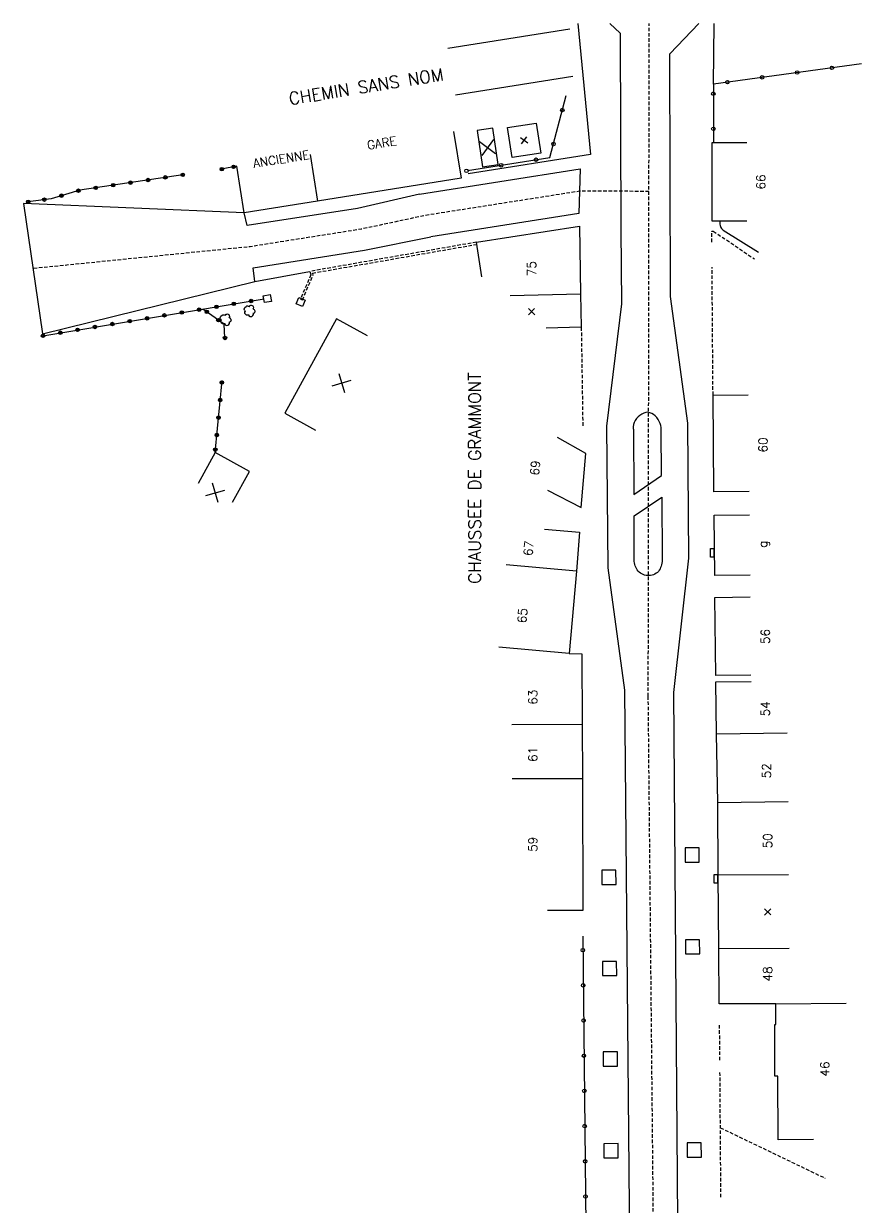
# Model space of a CAD drawing. Header units: millimetres. Extents: x 114000 to 115000, y 149000 to 150000.
# Drawn here: x 114881 to 115000, y 149831.9 to 150000 of the extents above; entities that cross this region are included whole.
import ezdxf
from ezdxf.enums import TextEntityAlignment as Align

# ---------------------------------------------------------------- set-up
doc = ezdxf.new("R2010")
doc.units = ezdxf.units.MM
doc.linetypes.add('DASHED', pattern=[0.75, 0.5, -0.25])
doc.layers.get('0').update_dxf_attribs({"linetype": 'CONTINUOUS'})
for name, color, linetype in [('W0001', 6, 'DASHED'), ('W0008', 7, 'CONTINUOUS'), ('W0100', 7, 'CONTINUOUS'), ('W0112', 1, 'DASHED'), ('W0300', 7, 'CONTINUOUS'), ('W0322', 7, 'CONTINUOUS'), ('W0334', 7, 'CONTINUOUS'), ('W0471', 7, 'CONTINUOUS'), ('W0511', 5, 'CONTINUOUS'), ('W0984', 7, 'CONTINUOUS'), ('W0989', 7, 'CONTINUOUS'), ('W0991', 7, 'CONTINUOUS'), ('W1102', 7, 'CONTINUOUS')]:
    doc.layers.add(name, color=color, linetype=linetype)
doc.styles.get("Standard").update_dxf_attribs({"font": 'romans.shx', "width": 0.85})

# ---------------------------------------------------------------- blocks, each defined once
blk = doc.blocks.new('t322o')
at = {"color": 0, "linetype": 'Continuous'}
for radius in [0.25, 0.15]:
    blk.add_circle((0, 0), radius, dxfattribs=at)
blk = doc.blocks.new('t991o')
at = {"color": 0, "linetype": 'Continuous'}
for p, q in [((-1, 1), (1, -1)), ((-1, -1), (1, 1))]:
    blk.add_line(p, q, dxfattribs=at)
blk = doc.blocks.new('t112o')
at = {"color": 0, "linetype": 'Continuous'}
for p, q in [((-0.5, 0.5), (0.5, 0.5)), ((-0.5, -0.5), (-0.5, 0.5)), ((0.5, 0.5), (0.5, -0.5)), ((0.5, -0.5), (-0.5, -0.5))]:
    blk.add_line(p, q, dxfattribs=at)
blk = doc.blocks.new('T300')
for p, q in [((-0.8, 0.51), (-0.86, 0.34)), ((-0.86, 0.34), (-0.86, 0.17)), ((-0.86, 0.17), (-0.74, 0.06)), ((-0.69, 0.63), (-0.8, 0.51)), ((-0.8, -0.06), (-0.74, 0.06)), ((-0.74, 0.06), (-0.69, 0.11)), ((-0.57, 0.69), (-0.69, 0.63)), ((-0.46, 0.69), (-0.57, 0.69)), ((-0.29, 0.63), (-0.46, 0.69)), ((-0.29, 0.63), (-0.17, 0.74)), ((-0.23, 0.57), (-0.29, 0.63)), ((-0.17, 0.74), (-0.06, 0.8)), ((-0.06, 0.8), (0.06, 0.8)), ((0.06, 0.8), (0.23, 0.74)), ((0.23, 0.74), (0.34, 0.63)), ((0.34, 0.63), (0.4, 0.51)), ((0.46, 0.46), (0.34, 0.46)), ((0.4, 0.51), (0.4, 0.46)), ((0.57, 0.4), (0.46, 0.46)), ((0.57, 0.4), (0.69, 0.29)), ((0.69, 0.29), (0.74, 0.17)), ((0.74, 0.06), (0.69, -0.17)), ((0.74, 0.17), (0.74, 0.06)), ((-0.8, -0.17), (-0.8, -0.06)), ((-0.8, -0.23), (-0.8, -0.17)), ((-0.74, -0.34), (-0.8, -0.23)), ((-0.69, -0.4), (-0.74, -0.34)), ((-0.51, -0.46), (-0.69, -0.4)), ((-0.4, -0.46), (-0.51, -0.46)), ((-0.4, -0.46), (-0.34, -0.46)), ((-0.34, -0.46), (-0.34, -0.4)), ((-0.34, -0.51), (-0.34, -0.46)), ((-0.29, -0.63), (-0.34, -0.51)), ((-0.17, -0.74), (-0.29, -0.63)), ((-0.06, -0.8), (-0.17, -0.74)), ((0.06, -0.8), (-0.06, -0.8)), ((0.17, -0.74), (0.06, -0.8)), ((0.23, -0.69), (0.17, -0.74)), ((0.29, -0.46), (0.23, -0.46)), ((0.29, -0.63), (0.23, -0.69)), ((0.46, -0.4), (0.29, -0.46)), ((0.34, -0.51), (0.29, -0.63)), ((0.34, -0.51), (0.34, -0.46)), ((0.57, -0.34), (0.46, -0.4)), ((0.63, -0.29), (0.57, -0.34)), ((0.69, -0.17), (0.63, -0.29))]:
    blk.add_line(p, q)

msp = doc.modelspace()

# ---------------------------------------------------------------- linework, layer by layer
at = {"layer": 'W0001'}
msp.add_lwpolyline([(114971.91, 149681.94), (114969.73, 149904.42), (114969.86, 150000)], dxfattribs=at)
at = {"layer": 'W0001', "flags": 128}
msp.add_lwpolyline([(114969.83, 149976.17), (114959.96, 149976.18), (114938.03, 149972.74), (114928.93, 149970.79), (114913.17, 149968.3), (114882.34, 149965.2)], dxfattribs=at)
at = {"layer": 'W0008'}
for points in [[(114959.7, 150000), (114961.5, 149981.39), (114944.12, 149978.64)], [(114964.28, 150000), (114965.73, 149998.64), (114965.85, 149970.75), (114965.92, 149960.19), (114963.78, 149942.8), (114963.98, 149922.66), (114966.36, 149905.28)], [(114973.38, 149904.97), (114975.5, 149924.03), (114975.33, 149943.23), (114972.91, 149961.23), (114972.78, 149995.7), (114976.89, 150000)], [(114978.98, 149991.42), (114979.09, 150000)], [(114937.22, 149975.78), (114960.05, 149979.36), (114959.86, 149973), (114938.84, 149969.7)], [(114937.22, 149975.78), (114928.44, 149973.75), (114912.74, 149971.3), (114912.31, 149973.11), (114880.99, 149974.46), (114883.68, 149955.94), (114913.82, 149963.37), (114913.6, 149965.29), (114929.42, 149967.83), (114938.84, 149969.7)], [(114967.61, 149942.36), (114967.68, 149933.08), (114971.6, 149935.81), (114971.55, 149942.19), (114971.55, 149942.23), (114971.55, 149942.27), (114971.55, 149942.31), (114971.55, 149942.34), (114971.55, 149942.39), (114971.55, 149942.44), (114971.55, 149942.47), (114971.55, 149942.52), (114971.55, 149942.55), (114971.55, 149942.59), (114971.5, 149942.89), (114971.41, 149943.19), (114971.29, 149943.48), (114971.12, 149943.77), (114970.94, 149944.03), (114970.72, 149944.27), (114970.48, 149944.47), (114970.23, 149944.62), (114969.95, 149944.72), (114969.67, 149944.77), (114969.38, 149944.75), (114969.09, 149944.66), (114968.81, 149944.53), (114968.55, 149944.34), (114968.3, 149944.12), (114968.08, 149943.88), (114967.89, 149943.59), (114967.74, 149943.31), (114967.65, 149943.02), (114967.6, 149942.72), (114967.6, 149942.72), (114967.6, 149942.69), (114967.6, 149942.64), (114967.6, 149942.61), (114967.6, 149942.58), (114967.6, 149942.53), (114967.6, 149942.5), (114967.6, 149942.47), (114967.6, 149942.42), (114967.61, 149942.39), (114967.61, 149942.36)], [(114967.73, 149923.8), (114967.71, 149930.05), (114971.64, 149932.69), (114971.72, 149923.98), (114971.72, 149923.98), (114971.72, 149923.97), (114971.72, 149923.94), (114971.72, 149923.92), (114971.72, 149923.89), (114971.72, 149923.88), (114971.72, 149923.86), (114971.72, 149923.83), (114971.72, 149923.81), (114971.72, 149923.78), (114971.72, 149923.77), (114971.72, 149923.77), (114971.7, 149923.56), (114971.68, 149923.34), (114971.63, 149923.12), (114971.57, 149922.92), (114971.49, 149922.72), (114971.4, 149922.53), (114971.29, 149922.34), (114971.16, 149922.17), (114971.02, 149922.02), (114970.85, 149921.89), (114970.67, 149921.78), (114970.48, 149921.69), (114970.27, 149921.62), (114970.06, 149921.58), (114969.85, 149921.56), (114969.63, 149921.56), (114969.41, 149921.59), (114969.2, 149921.64), (114969, 149921.7), (114968.8, 149921.8), (114968.8, 149921.8), (114968.62, 149921.91), (114968.46, 149922.05), (114968.3, 149922.2), (114968.17, 149922.38), (114968.05, 149922.56), (114967.95, 149922.75), (114967.88, 149922.95), (114967.81, 149923.16), (114967.77, 149923.38), (114967.74, 149923.58), (114967.74, 149923.58), (114967.74, 149923.59), (114967.74, 149923.62), (114967.74, 149923.64), (114967.73, 149923.67), (114967.73, 149923.69), (114967.73, 149923.7), (114967.73, 149923.73), (114967.73, 149923.75), (114967.73, 149923.78), (114967.73, 149923.8), (114967.71, 149930.05), (114971.64, 149932.69), (114971.72, 149923.98)], [(114966.36, 149905.28), (114967.27, 149805.56)], [(114974.14, 149804.84), (114973.38, 149904.97)], [(114974.96, 149880.84), (114976.98, 149880.84), (114976.97, 149882.88), (114974.95, 149882.86), (114974.96, 149880.84)], [(114963.13, 149877.67), (114965.15, 149877.67), (114965.14, 149879.69), (114963.12, 149879.69), (114963.13, 149877.67)], [(114975.02, 149867.8), (114977.04, 149867.81), (114977.03, 149869.83), (114975.02, 149869.83), (114975.02, 149867.8)], [(114963.23, 149864.72), (114965.25, 149864.73), (114965.24, 149866.75), (114963.23, 149866.75), (114963.23, 149864.72)], [(114963.33, 149851.86), (114965.34, 149851.86), (114965.34, 149853.89), (114963.32, 149853.88), (114963.33, 149851.86)], [(114963.42, 149838.83), (114965.44, 149838.84), (114965.43, 149840.86), (114963.41, 149840.84), (114963.42, 149838.83)], [(114975.25, 149838.94), (114977.27, 149838.94), (114977.26, 149840.95), (114975.24, 149840.95), (114975.25, 149838.94)]]:
    msp.add_lwpolyline(points, dxfattribs=at)
at = {"layer": 'W0100'}
msp.add_lwpolyline([(114946.19, 149979.67), (114948.39, 149980), (114947.63, 149985.14), (114945.43, 149984.82)], close=True, dxfattribs=at)
for points in [[(114950.41, 149980.97), (114949.74, 149985.22), (114953.81, 149985.86), (114954.49, 149981.61), (114950.41, 149980.97)], [(114942.08, 149984.67), (114943.14, 149978.04), (114922.73, 149974.79), (114912.31, 149973.11), (114911.29, 149979.76)], [(114983.74, 149983.05), (114978.74, 149983.05), (114978.74, 149971.97), (114983.74, 149971.97)], [(114979.91, 149971.97), (114979.91, 149971.52), (114979.93, 149971.34), (114979.98, 149971.17), (114980.05, 149971.02), (114980.15, 149970.88), (114980.27, 149970.75), (114980.39, 149970.67), (114985.41, 149967.55)], [(114946.09, 149964), (114945.31, 149968.94), (114959.95, 149971.2), (114960.09, 149961.59), (114960.21, 149956.86), (114955.21, 149956.73)], [(114929.84, 149955.63), (114925.46, 149958.04), (114918.09, 149944.63), (114922.47, 149942.22)], [(114984.05, 149933.53), (114979.05, 149933.48), (114978.93, 149947.22), (114983.93, 149947.27)], [(114955.41, 149933.73), (114960.21, 149931.23), (114960.21, 149931.23), (114960.87, 149938.94), (114960.87, 149938.94), (114956.84, 149941.2)], [(114910.66, 149931.99), (114913.07, 149936.38), (114908.19, 149939.05), (114905.79, 149934.66)], [(114984.2, 149921.62), (114979.2, 149921.56), (114979.09, 149930.16), (114984.09, 149930.2)], [(114955.01, 149928.16), (114959.98, 149927.72), (114959.51, 149922.2), (114958.47, 149910.48), (114960.3, 149910.47), (114960.34, 149900.39), (114960.38, 149892.73), (114960.41, 149873.98), (114955.41, 149873.98)], [(114984.31, 149907.44), (114979.31, 149907.39), (114979.19, 149918.47), (114984.19, 149918.53)], [(114993.2, 149841.42), (114988.2, 149841.41), (114988.16, 149850.44), (114987.73, 149850.42), (114987.7, 149857.78), (114987.85, 149857.78), (114987.84, 149860.73), (114979.79, 149860.7), (114979.77, 149868.58), (114979.67, 149879.03), (114979.61, 149889.34), (114979.44, 149899.05), (114979.34, 149906.45), (114984.34, 149906.52)]]:
    msp.add_lwpolyline(points, dxfattribs=at)
at = {"layer": 'W0112'}
for points in [[(114978.77, 149968.97), (114978.76, 149970.52), (114978.97, 149970.52), (114984.81, 149966.58)], [(114945.31, 149968.94), (114921.63, 149964.79), (114921.79, 149964.31), (114920.32, 149960.86), (114920.6, 149960.74), (114922.11, 149964.3), (114922.02, 149964.55), (114945.36, 149968.64)], [(114978.93, 149947.22), (114978.79, 149965.39)], [(114960.21, 149956.86), (114960.43, 149942.8)], [(114979.91, 149852.7), (114979.86, 149857.75)], [(114980.05, 149833.23), (114979.92, 149850.94)], [(114979.96, 149843.11), (114994.84, 149835.95)]]:
    msp.add_lwpolyline(points, dxfattribs=at)
at = {"layer": 'W0322'}
for points in [[(115000, 149994.3), (114978.98, 149991.42), (114978.98, 149983.05)], [(114944.04, 149979.11), (114955.75, 149980.97), (114958.08, 149989.81)], [(114911.29, 149979.76), (114909.11, 149979.32)], [(114903.59, 149978.52), (114888.97, 149976.32), (114884.9, 149975.13), (114881.63, 149974.69)], [(114883.73, 149955.66), (114915.17, 149960.9)], [(114909.59, 149955.34), (114909.49, 149957.32), (114906.44, 149959.45)], [(114908.19, 149939.05), (114909.18, 149949.29)], [(114960.41, 149870.34), (114961.05, 149810.77)]]:
    msp.add_lwpolyline(points, dxfattribs=at)
for centre, radius in [((114990.88, 149993.05), 0.25), ((114995.83, 149993.72), 0.25), ((114980.97, 149991.69), 0.25), ((114985.92, 149992.38), 0.25), ((114978.98, 149990.05), 0.25), ((114957.53, 149987.73), 0.25), ((114978.98, 149985.05), 0.25), ((114956.26, 149982.91), 0.25), ((114948.84, 149979.88), 0.25), ((114953.77, 149980.66), 0.25), ((114943.9, 149979.09), 0.25), ((114960.44, 149868.34), 0.252), ((114960.48, 149863.34), 0.245), ((114960.54, 149858.34), 0.245), ((114960.59, 149853.34), 0.245), ((114960.65, 149848.34), 0.252), ((114960.7, 149843.34), 0.252), ((114960.76, 149838.34), 0.252), ((114960.81, 149833.34), 0.252)]:
    msp.add_circle(centre, radius, dxfattribs=at)
at = {"layer": 'W0334'}
msp.add_lwpolyline([(114913.82, 149963.37), (114921.58, 149964.76)], dxfattribs=at)
at = {"layer": 'W0471'}
for points in [[(114978.55, 149925.42), (114979.05, 149925.42), (114979.06, 149924.17), (114978.56, 149924.17), (114978.55, 149925.42)], [(114979.07, 149879.11), (114979.57, 149879.11), (114979.58, 149877.86), (114979.08, 149877.86), (114979.07, 149879.11)]]:
    msp.add_lwpolyline(points, dxfattribs=at)
at = {"layer": 'W0511'}
for points in [[(114941.27, 149996.5), (114958.59, 149999.27)], [(114942.33, 149989.89), (114959, 149992.55)]]:
    msp.add_lwpolyline(points, dxfattribs=at)
at = {"layer": 'W0991'}
for points in [[(114951.6, 149983.8), (114952.62, 149983.05)], [(114951.73, 149982.92), (114952.48, 149983.92)], [(114952.7, 149959.5), (114953.6, 149958.62)], [(114952.71, 149958.61), (114953.59, 149959.52)], [(114986.23, 149874.21), (114987.14, 149873.34)], [(114986.25, 149873.32), (114987.12, 149874.23)]]:
    msp.add_lwpolyline(points, dxfattribs=at)
at = {"layer": 'W1102'}
msp.add_line((114921.68, 149981.42), (114922.73, 149974.79), dxfattribs=at)
for points in [[(114950.12, 149961.38), (114960.09, 149961.59)], [(114959.51, 149922.2), (114949.55, 149923.08)], [(114958.47, 149910.48), (114948.51, 149911.38)], [(114960.34, 149900.39), (114950.34, 149900.36)], [(114989.44, 149899.19), (114979.44, 149899.05)], [(114950.38, 149892.72), (114960.38, 149892.73)], [(114979.61, 149889.34), (114989.61, 149889.47)], [(114979.67, 149879.03), (114989.67, 149879.11)], [(114979.77, 149868.58), (114989.77, 149868.64)], [(114987.84, 149860.73), (114997.84, 149860.8)]]:
    msp.add_lwpolyline(points, dxfattribs=at)

# ---------------------------------------------------------------- block references
at = {"layer": 'W0112'}
for p, rotation in [((114915.61, 149960.93), 9.452931802555963), ((114920.34, 149960.45), 247.0031865052941)]:
    msp.add_blockref('t112o', p, dxfattribs=dict(at, rotation=rotation))
at = {"layer": 'W0300', "rotation": 145.1337437306459}
for p in [(114913.05, 149959.28), (114909.65, 149958.04)]:
    msp.add_blockref('T300', p, dxfattribs=at)
at = {"layer": 'W0322'}
for p, rotation in [((114910.82, 149979.66), 191.380191781027), ((114898.65, 149977.78), 188.54761366229), ((114901.12, 149978.15), 188.54761366229), ((114903.59, 149978.52), 188.54761366229), ((114909.15, 149979.33), 188.54761366229), ((114888.77, 149976.26), 196.3671318642877), ((114891.23, 149976.66), 188.54761366229), ((114893.7, 149977.04), 188.54761366229), ((114896.18, 149977.41), 188.54761366229), ((114881.64, 149974.69), 187.698032665289), ((114883.94, 149975), 187.698032665289), ((114886.37, 149975.56), 196.3671318642877), ((114905.93, 149959.36), 9.452931802555963), ((114908.39, 149959.77), 9.452931802555963), ((114910.86, 149960.18), 9.452931802555963), ((114913.32, 149960.59), 9.452931802555963), ((114896.06, 149957.72), 9.452931802555963), ((114898.53, 149958.13), 9.452931802555963), ((114900.99, 149958.54), 9.452931802555963), ((114903.46, 149958.95), 9.452931802555963), ((114907.01, 149959.04), 145.1337437306459), ((114908.66, 149957.87), 145.1337437306459), ((114886.2, 149956.08), 9.452931802555963), ((114888.66, 149956.49), 9.452931802555963), ((114891.13, 149956.9), 9.452931802555963), ((114893.6, 149957.31), 9.452931802555963), ((114883.73, 149955.66), 9.452931802555963), ((114909.59, 149955.34), 92.85081285205793), ((114909.15, 149949), 84.48118032742398), ((114908.91, 149946.51), 84.48118032742398), ((114908.67, 149944.02), 84.48118032742398), ((114908.43, 149941.54), 84.48118032742398), ((114908.23, 149939.47), 84.48118032742398)]:
    msp.add_blockref('t322o', p, dxfattribs=dict(at, rotation=rotation))
at = {"layer": 'W0991'}
for p, rotation in [((114946.91, 149982.41), 278.4032734860447), ((114926.16, 149948.93), 331.2272715775616), ((114908.23, 149933.33), 61.26900392643518)]:
    msp.add_blockref('t991o', p, dxfattribs=dict(at, rotation=rotation))

# ---------------------------------------------------------------- texts
at = {"layer": 'W0984'}
for s, p in [('GARE', (114931.88, 149983.04)), ('ANCIENNE', (114917.59, 149980.77))]:
    msp.add_text(s, height=1.25, rotation=9.0486, dxfattribs=at).set_placement(p, align=Align.MIDDLE)
at = {"layer": 'W0989'}
for s, rotation, p in [('CHEMIN SANS NOM', 9.1078, (114929.63, 149991.07)), ('CHAUSSEE DE GRAMMONT', 90, (114945.07, 149935.44))]:
    msp.add_text(s, height=1.75, rotation=rotation, dxfattribs=at).set_placement(p, align=Align.MIDDLE)
at = {"layer": 'W0991'}
for s, rotation, p in [('66', 90, (114985.73, 149977.5)), ('75', 90, (114953.16, 149965.18)), ('60', 90, (114986.03, 149940.13)), ('69', 85, (114953.65, 149936.87)), ('67', 85, (114952.73, 149925.43)), ('g', 90, (114986.19, 149926.02)), ('65', 85, (114951.85, 149915.88)), ('56', 90, (114986.36, 149912.91)), ('63', 90, (114953.33, 149904.29)), ('54', 90, (114986.36, 149902.63)), ('61', 90, (114953.33, 149896.16)), ('52', 90, (114986.52, 149893.83)), ('59', 90, (114953.33, 149883.38)), ('50', 90, (114986.69, 149883.88)), ('48', 90, (114986.69, 149864.96)), ('46', 90, (114994.81, 149851.45))]:
    msp.add_text(s, height=1.25, rotation=rotation, dxfattribs=at).set_placement(p, align=Align.MIDDLE)

doc.saveas('drawing.dxf')
